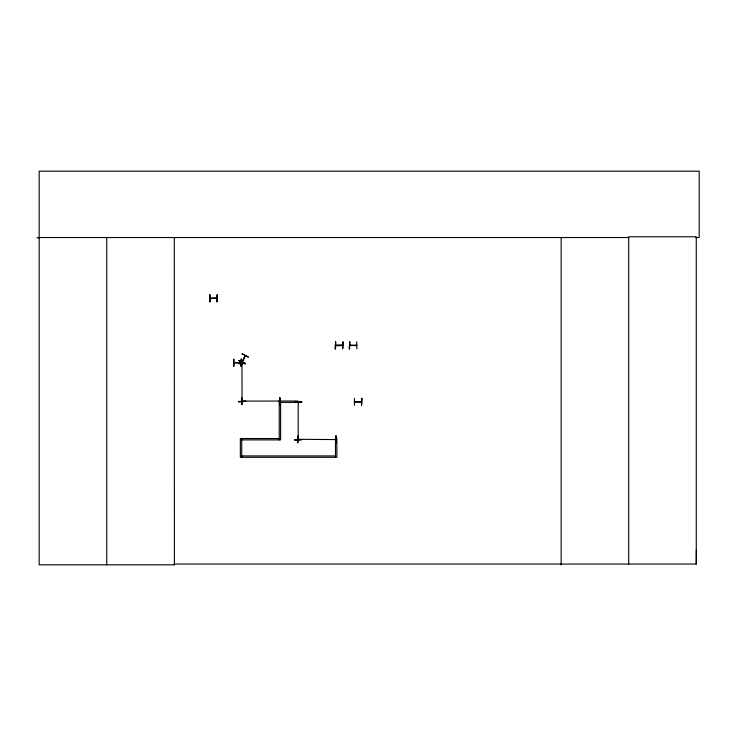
<?xml version="1.0" encoding="UTF-8"?>
<svg xmlns="http://www.w3.org/2000/svg" width="736" height="736" viewBox="0 0 736 736"><rect width="100%" height="100%" fill="white"/><g stroke="black" fill="none" stroke-linecap="round" stroke-linejoin="round"><path stroke-width="1.1" d="M695.759 237.535L699.2 237.535L699.2 171.175L39.174 171.175L39.174 564.825L174.395 564.825L174.303 564.052L696.265 564.052L696.366 549.82M242.264 400.724L242.236 401.359M242.3 401.286L242.227 400.651M298.181 439.622L298.209 401.939M298.135 438.969L298.485 439.502L298.181 438.914M298.172 402.086L298.163 402.675M245.235 355.773L242.043 361.919L242.714 361.321M244.978 356.445L245.033 355.571M245.254 355.838L242.337 361.956M242.356 361.983L245.254 355.672M279.459 401.414L278.972 401.414M335.828 439.585L298.209 439.291L298.871 439.337M234.011 362.544L234.793 362.544M342.672 345.239L335.653 345.202L336.462 345.561M354.467 401.764L361.422 401.764M242.034 401.074L242.576 401.378M216.982 298.448L209.944 298.374L216.982 298.126M240.359 362.811L241.049 362.784L234.158 362.508M350.483 345.478L349.802 345.212L356.739 345.239M356.647 345.506L349.775 345.478L356.739 345.561M242.089 401.414L241.951 363.713L241.923 364.329M240.902 362.857L234.03 362.82M356.104 345.166L356.647 345.212M245.631 363.575L238.593 363.722M238.593 363.363L245.622 363.317M241.528 397.707L241.96 404.736L241.555 397.707M278.889 401.102L279.579 401.065L242.015 401.102L242.576 401.056M238.593 401.433L245.631 401.433M297.832 401.58L301.852 401.911L294.814 401.957L301.852 401.865M279.643 404.736L279.579 397.698L279.993 401.718M298.144 435.942L297.795 442.98L298.043 435.942M336.214 438.96L335.8 435.942L335.846 442.98M294.814 439.723L301.852 439.622M335.864 442.98L335.901 435.942M36.8 237.811L39.174 237.802M39.174 237.535L628.71 237.535M216.881 298.098L210.045 298.393M209.944 301.769L209.585 294.731M356.739 341.844L356.831 348.873M342.672 345.561C324.769 346.168 345.285 344.568 341.982 345.506M234.085 362.544L240.976 362.544M234.011 366.178L233.91 359.15M354.467 398.369L354.366 405.398M361.505 402.003L354.485 402.04M279.229 402.39L297.988 402.39L297.988 401.019L279.229 401.019L279.229 439.898M279.229 438.536L240.341 438.536L240.341 457.295L336.867 457.295L336.867 438.536L335.496 438.536L335.496 457.295M241.712 439.898L280.591 439.898L280.591 402.39M241.712 455.924L335.496 455.924M238.952 360.612L245.327 363.575M242.236 363.694L242.236 364.403M298.457 401.939L298.457 402.647M241.942 401.341L241.988 400.651M336.159 435.942L336.177 438.96M298.209 438.895L298.236 439.585M279.938 397.698L279.965 401.718M279.68 397.698L279.698 401.718M696.265 564.052L696.265 236.771L628.71 236.771L628.71 564.052M561.145 237.535L561.145 564.825M361.514 398.369L361.551 405.398M349.609 341.844L349.655 348.873M335.588 341.844L335.542 348.873M241.712 438.536L241.712 457.295M241.141 359.15L241.141 366.178M233.652 359.15L233.652 366.178M217.074 294.731L217.074 301.769M174.294 237.535L174.395 564.825M106.738 237.535L106.738 564.825M238.988 360.53L245.217 363.814L238.988 360.53M242.116 353.795L248.326 357.107L242.116 353.795M245.631 401.332L238.593 401.773L245.631 401.332M301.852 439.576L294.823 440.008L301.852 439.576M217.368 294.731L216.982 301.769L217.368 294.731M335.634 341.844L335.248 348.873L335.634 341.844M343.059 341.844L342.718 348.873L343.031 341.844M349.701 341.844L349.315 348.873L349.701 341.844M241.436 359.15L241.095 366.178L241.436 359.15M361.891 398.369L361.496 405.398L361.891 398.369M209.898 301.769L209.926 294.731L209.852 301.769"/></g></svg>
